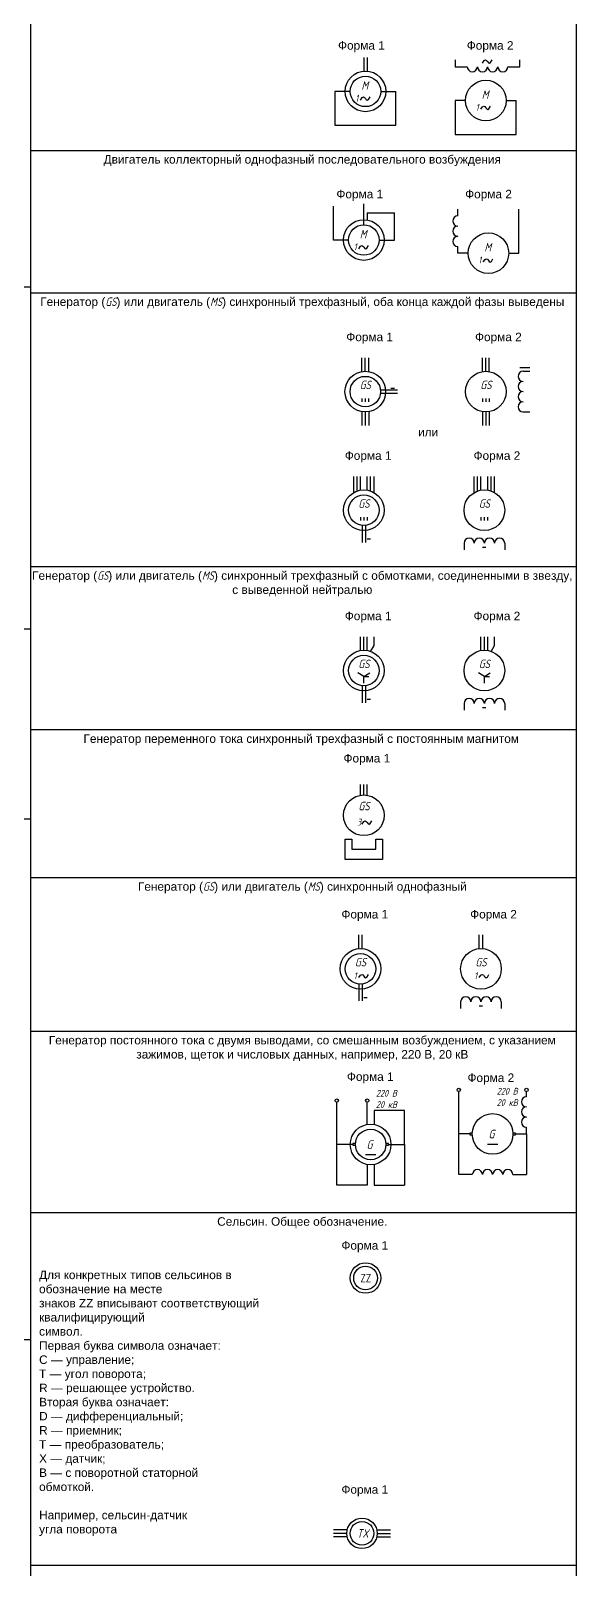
# Model space of a CAD drawing. Header units: millimetres. Extents: x 1912 to 3443, y 575 to 2353.
# Drawn here: x 2462.7 to 2623.7, y 1326.6 to 1780.4 of the extents above; entities that cross this region are included whole.
import ezdxf

# ---------------------------------------------------------------- set-up
doc = ezdxf.new("R2010")
doc.units = ezdxf.units.MM
doc.styles.get("Standard").update_dxf_attribs({"font": 'arial.ttf'})

msp = doc.modelspace()

# ---------------------------------------------------------------- linework, layer by layer
for p, q in [((2560.97, 1772.56), (2560.97, 1768.54)), ((2561.97, 1772.56), (2561.97, 1768.54)), ((2588, 1771.85), (2588, 1769.85)), ((2607, 1769.85), (2607, 1771.85)), ((2588, 1769.85), (2591.5, 1769.85)), ((2603.5, 1769.85), (2607, 1769.85)), ((2556.97, 1762.56), (2552.47, 1762.56)), ((2552.47, 1762.56), (2552.47, 1752.56)), ((2565.97, 1762.56), (2570.47, 1762.56)), ((2570.47, 1752.56), (2570.47, 1762.56)), ((2591, 1759.85), (2588, 1759.85)), ((2588, 1759.85), (2588, 1749.85)), ((2603, 1759.85), (2606, 1759.85)), ((2606, 1749.85), (2606, 1759.85)), ((2552.47, 1752.56), (2570.47, 1752.56)), ((2588, 1749.85), (2606, 1749.85)), ((2462.69, 1745.16), (2623.69, 1745.16)), ((2561, 1723.21), (2561, 1729.36)), ((2552, 1718.71), (2552, 1728.71)), ((2562, 1726.7), (2562, 1724.62)), ((2562, 1726.7), (2570, 1726.7)), ((2570, 1718.71), (2570, 1726.7)), ((2588.76, 1725.82), (2588.76, 1727.82)), ((2606.76, 1714.82), (2606.76, 1727.82)), ((2556.5, 1718.71), (2552, 1718.71)), ((2565.5, 1718.71), (2570, 1718.71)), ((2588.76, 1714.82), (2588.76, 1716.82)), ((2591.76, 1714.82), (2588.76, 1714.82)), ((2603.76, 1714.82), (2606.76, 1714.82)), ((2301.69, 1704.89), (2462.69, 1704.89)), ((2462.69, 1703.16), (2623.69, 1703.16)), ((2560.43, 1679.92), (2560.43, 1684)), ((2561.43, 1680), (2561.43, 1684)), ((2562.43, 1679.92), (2562.43, 1684)), ((2596, 1679.92), (2596, 1684)), ((2597, 1680), (2597, 1684)), ((2598, 1679.92), (2598, 1684)), ((2610, 1681), (2607, 1681)), ((2608, 1680), (2610, 1680)), ((2569, 1675), (2570, 1675)), ((2560.5, 1671), (2560.5, 1672)), ((2561.5, 1671), (2561.5, 1672)), ((2562.5, 1671), (2562.5, 1672)), ((2565.9, 1674.5), (2570.9, 1674.5)), ((2565.9, 1673.5), (2570.9, 1673.5)), ((2596.07, 1671), (2596.07, 1672)), ((2597.07, 1671), (2597.07, 1672)), ((2598.07, 1671), (2598.07, 1672)), ((2560.43, 1668.08), (2560.43, 1664)), ((2561.43, 1668), (2561.43, 1664)), ((2562.43, 1668.08), (2562.43, 1664)), ((2596, 1668.08), (2596, 1664)), ((2597, 1668), (2597, 1664)), ((2598, 1668.08), (2598, 1664)), ((2608, 1668), (2610, 1668)), ((2558, 1644.2), (2558, 1649)), ((2559, 1644.66), (2559, 1649)), ((2560, 1644.92), (2560, 1649)), ((2562, 1644.92), (2562, 1649)), ((2563, 1644.66), (2563, 1649)), ((2564, 1644.2), (2564, 1649)), ((2593.57, 1644.2), (2593.57, 1649)), ((2594.57, 1644.66), (2594.57, 1649)), ((2595.57, 1644.92), (2595.57, 1649)), ((2597.57, 1644.92), (2597.57, 1649)), ((2597.57, 1644.92), (2597.57, 1649)), ((2598.57, 1644.66), (2598.57, 1649)), ((2599.57, 1644.2), (2599.57, 1649)), ((2560.07, 1636), (2560.07, 1637)), ((2560.5, 1634.53), (2560.5, 1629.53)), ((2561.07, 1636), (2561.07, 1637)), ((2561.5, 1634.53), (2561.5, 1629.53)), ((2562.07, 1636), (2562.07, 1637)), ((2595.64, 1636), (2595.64, 1637)), ((2596.64, 1636), (2596.64, 1637)), ((2597.64, 1636), (2597.64, 1637)), ((2563, 1630.43), (2562, 1630.43)), ((2590.57, 1629.3), (2590.57, 1627.3)), ((2597, 1628), (2596, 1628)), ((2602.57, 1629.3), (2602.57, 1627.3)), ((2462.69, 1622.39), (2623.69, 1622.39)), ((2301.69, 1604), (2462.69, 1604)), ((2560, 1597.62), (2560, 1601.7)), ((2561, 1597.7), (2561, 1601.7)), ((2562, 1597.62), (2562, 1601.7)), ((2563, 1597.36), (2564, 1599.09)), ((2564, 1599.09), (2564, 1601.7)), ((2595.57, 1597.62), (2595.57, 1601.7)), ((2596.57, 1597.7), (2596.57, 1601.7)), ((2597.57, 1597.62), (2597.57, 1601.7)), ((2598.57, 1597.36), (2599.57, 1599.09)), ((2599.57, 1599.09), (2599.57, 1601.7)), ((2561, 1590), (2559.27, 1591)), ((2561, 1590), (2562.73, 1591)), ((2561, 1588), (2561, 1590)), ((2561, 1590), (2562.5, 1590)), ((2596.57, 1590), (2594.84, 1591)), ((2596.57, 1590), (2598.3, 1591)), ((2596.57, 1588), (2596.57, 1590)), ((2596.57, 1590), (2598.07, 1590)), ((2560.5, 1587.23), (2560.5, 1582.23)), ((2561.5, 1587.23), (2561.5, 1582.23)), ((2563, 1583.13), (2562, 1583.13)), ((2590.57, 1582), (2590.57, 1580)), ((2597, 1580.7), (2596, 1580.7)), ((2602.57, 1582), (2602.57, 1580)), ((2462.69, 1574.28), (2623.69, 1574.28)), ((2560, 1554.92), (2560, 1558.08)), ((2561, 1555), (2561, 1558.08)), ((2562, 1554.92), (2562, 1558.08)), ((2301.69, 1548), (2462.69, 1548)), ((2555.5, 1536), (2555.5, 1542)), ((2555.5, 1542), (2557.5, 1542)), ((2557.5, 1542), (2557.5, 1539)), ((2557.5, 1539), (2564.5, 1539)), ((2564.5, 1539), (2564.5, 1542)), ((2564.5, 1542), (2566.5, 1542)), ((2566.5, 1542), (2566.5, 1536)), ((2566.5, 1536), (2555.5, 1536)), ((2462.69, 1530.67), (2623.69, 1530.67)), ((2559.5, 1509.68), (2559.5, 1513.7)), ((2560.5, 1509.68), (2560.5, 1513.7)), ((2595.07, 1509.68), (2595.07, 1513.7)), ((2596.07, 1509.68), (2596.07, 1513.7)), ((2559.5, 1499.23), (2559.5, 1494.23)), ((2560.5, 1499.23), (2560.5, 1494.23)), ((2562, 1495.13), (2561, 1495.13)), ((2589.57, 1494), (2589.57, 1492)), ((2601.57, 1494), (2601.57, 1492)), ((2596, 1492.7), (2595, 1492.7)), ((2462.69, 1485.33), (2623.69, 1485.33)), ((2589, 1455), (2589, 1467.5)), ((2609, 1466), (2609, 1467.5)), ((2553, 1451.91), (2553, 1464.35)), ((2562, 1457.82), (2562, 1464.35)), ((2573, 1461.93), (2564, 1461.93)), ((2564, 1461.93), (2564, 1457.82)), ((2573, 1451.91), (2573, 1461.93)), ((2609, 1455), (2609, 1457)), ((2592.25, 1455), (2589, 1455)), ((2589, 1443), (2589, 1455)), ((2593, 1455.25), (2592.25, 1455.25)), ((2592.25, 1455.25), (2592.25, 1455)), ((2592.25, 1455), (2592.25, 1454.75)), ((2592.25, 1454.75), (2593, 1454.75)), ((2593, 1455), (2593, 1455.25)), ((2593, 1454.75), (2593, 1455)), ((2605, 1455.25), (2605, 1455)), ((2605.75, 1455.25), (2605, 1455.25)), ((2605, 1455), (2605, 1454.75)), ((2605, 1454.75), (2605.75, 1454.75)), ((2605.75, 1455), (2605.75, 1455.25)), ((2605.75, 1455), (2609, 1455)), ((2605.75, 1454.75), (2605.75, 1455)), ((2609, 1455), (2609, 1443)), ((2553, 1439.85), (2553, 1451.91)), ((2557.75, 1451.91), (2553, 1451.91)), ((2558.5, 1452.16), (2557.75, 1452.16)), ((2557.75, 1452.16), (2557.75, 1451.91)), ((2557.75, 1451.91), (2557.75, 1451.66)), ((2557.75, 1451.66), (2558.5, 1451.66)), ((2558.5, 1451.91), (2558.5, 1452.16)), ((2558.5, 1451.66), (2558.5, 1451.91)), ((2561.5, 1448.91), (2564.5, 1448.91)), ((2567.5, 1452.16), (2567.5, 1451.91)), ((2568.25, 1452.16), (2567.5, 1452.16)), ((2567.5, 1451.91), (2567.5, 1451.66)), ((2567.5, 1451.66), (2568.25, 1451.66)), ((2568.25, 1451.91), (2568.25, 1452.16)), ((2568.25, 1451.66), (2568.25, 1451.91)), ((2568.25, 1451.91), (2573, 1451.91)), ((2573, 1451.91), (2573, 1439.85)), ((2597.5, 1452), (2600.5, 1452)), ((2562, 1445.99), (2562.01, 1439.85)), ((2564, 1445.99), (2564, 1439.85)), ((2562.01, 1439.85), (2553, 1439.85)), ((2564, 1439.85), (2573, 1439.85)), ((2593, 1443), (2589, 1443)), ((2605, 1443), (2609, 1443)), ((2462.69, 1431.83), (2623.69, 1431.83)), ((2301.69, 1394.39), (2462.69, 1394.39)), ((2556.07, 1338.18), (2552.07, 1338.18)), ((2555.95, 1337.18), (2552.07, 1337.18)), ((2556.07, 1336.18), (2552.07, 1336.18)), ((2564.84, 1338.18), (2568.84, 1338.18)), ((2564.84, 1336.18), (2568.84, 1336.18)), ((2564.95, 1337.18), (2568.84, 1337.18)), ((2462.69, 1327.83), (2623.69, 1327.83))]:
    msp.add_line(p, q)
msp.add_lwpolyline([(2462.69, 2079), (2623.69, 2079.28), (2623.69, 574.93), (2462.69, 575)], close=True)
for centre, radius in [((2561.47, 1762.56), 6), ((2597, 1759.85), 6), ((2561, 1718.71), 6), ((2597.76, 1714.82), 6), ((2561.43, 1674), 6), ((2597, 1674), 6), ((2561.43, 1674), 4.5), ((2561, 1639), 6), ((2561, 1639), 4.5), ((2596.57, 1639), 6), ((2561, 1591.7), 6), ((2596.57, 1591.7), 6), ((2561, 1591.7), 4.5), ((2561, 1549), 6), ((2560, 1503.7), 6), ((2560, 1503.7), 4.5), ((2595.57, 1503.7), 6), ((2595.57, 1503.7), 6), ((2589, 1468), 0.5), ((2609, 1468), 0.5), ((2553, 1464.85), 0.5), ((2562, 1464.85), 0.5), ((2563, 1451.91), 6), ((2599, 1455), 6), ((2563, 1451.91), 4.5), ((2563, 1451.91), 4.5), ((2561.5, 1412.5), 4.5), ((2561.5, 1412.5), 3.5), ((2560.45, 1337.18), 4.5), ((2560.45, 1337.18), 3.5)]:
    msp.add_circle(centre, radius)
at = {"ltscale": 0.3}
for centre in [(2561.47, 1762.56), (2561, 1718.71)]:
    msp.add_circle(centre, 4.5, dxfattribs=at)
for centre, start, end in [((2593, 1769.85), 180, 0), ((2596, 1769.85), 180, 0), ((2599, 1769.85), 180, 0), ((2602, 1769.85), 180, 0), ((2588.76, 1724.32), 90, 270), ((2588.76, 1721.32), 90, 270), ((2588.76, 1718.32), 90, 270), ((2608, 1678.5), 90, 270), ((2608, 1675.5), 90, 270), ((2608, 1672.5), 90, 270), ((2608, 1669.5), 90, 270), ((2592.07, 1629.3), 0, 180), ((2595.07, 1629.3), 0, 180), ((2598.07, 1629.3), 0, 180), ((2601.07, 1629.3), 0, 180), ((2592.07, 1582), 0, 180), ((2595.07, 1582), 0, 180), ((2598.07, 1582), 0, 180), ((2601.07, 1582), 0, 180), ((2591.07, 1494), 0, 180), ((2594.07, 1494), 0, 180), ((2597.07, 1494), 0, 180), ((2600.07, 1494), 0, 180), ((2609, 1464.5), 90, 270), ((2609, 1461.5), 90, 270), ((2609, 1458.5), 90, 270), ((2594.5, 1443), 0, 180), ((2597.5, 1443), 0, 180), ((2600.5, 1443), 0, 180), ((2603.5, 1443), 0, 180)]:
    msp.add_arc(centre, 1.5, start, end)
for points in [[(2596, 1770.89), (2597.5, 1773.81), (2597.5, 1768.86), (2598.85, 1771.84)], [(2559.97, 1759.97), (2561.47, 1762.9), (2561.47, 1757.95), (2562.82, 1760.93)], [(2595.5, 1757.27), (2597, 1760.19), (2597, 1755.24), (2598.35, 1758.22)], [(2559.5, 1716.12), (2561, 1719.05), (2561, 1714.1), (2562.35, 1717.08)], [(2596.26, 1712.24), (2597.76, 1715.16), (2597.76, 1710.21), (2599.1, 1713.19)], [(2560.49, 1546.42), (2561.99, 1549.34), (2561.99, 1544.4), (2563.33, 1547.37)], [(2559.49, 1501.12), (2560.99, 1504.04), (2560.99, 1499.1), (2562.33, 1502.08)], [(2595.06, 1501.12), (2596.56, 1504.04), (2596.56, 1499.1), (2597.9, 1502.08)]]:
    msp.add_open_spline(points, degree=3)

# ---------------------------------------------------------------- texts
at = {"attachment_point": 1}
for s, width, heights, insert, char_height in [('Форма 1', 15.835, [-3.21], (2553.38, 1777.37), 2.5), ('Форма 2', 15.835, [-3.21], (2591.38, 1777.37), 2.5), ('Форма 1', 15.835, [-3.21], (2552.9, 1733.52), 2.5), ('Форма 2', 15.835, [-3.21], (2590.9, 1733.52), 2.5), ('Форма 1', 15.835, [-3.21], (2555.81, 1691.37), 2.5), ('Форма 2', 15.835, [-3.21], (2593.81, 1691.37), 2.5), ('или', 6.651, [-2.51], (2577, 1663.29), 2.5), ('Форма 1', 15.835, [-3.21], (2555.38, 1656.37), 2.5), ('Форма 2', 15.835, [-3.21], (2593.38, 1656.37), 2.5), ('Форма 1', 15.835, [-3.21], (2555.38, 1609.07), 2.5), ('Форма 2', 15.835, [-3.21], (2593.38, 1609.07), 2.5), ('Форма 1', 15.835, [-3.21], (2555, 1567.09), 2.5), ('Форма 1', 15.835, [-3.21], (2554.38, 1521.07), 2.5), ('Форма 2', 15.835, [-3.21], (2592.38, 1521.07), 2.5), ('Форма 1', 15.835, [-3.21], (2556, 1473.16), 2.5), ('Форма 2', 15.835, [-3.21], (2591.59, 1472.84), 2.5), ('{\\fGOST type A|b0|i1|c204|p2;220 В\\P20 кВ}', 8.4419, [-5.34], (2564.56, 1468.01), 2), ('{\\fGOST type A|b0|i1|c204|p2;220 В\\P20 кВ}', 8.4419, [-5.34], (2600.2, 1468.61), 2), ('Форма 1', 15.835, [-3.21], (2554.38, 1423.37), 2.5), ('Для конкретных типов сельсинов в обозначение на месте\\Pзнаков ZZ вписывают соответствующий квалифицирующий\\Pсимвол.\\PПервая буква символа означает:\\PС — управление;\\PТ — угол поворота;\\PR — решающее устройство.\\PВторая буква означает:\\PD — дифференциальный;\\PR — приемник;\\PТ — преобразователь;\\PX — датчик;\\PВ — с поворотной статорной\\Pобмоткой.\\P\\PНапример, сельсин-датчик\\Pугла поворота', 65.731, [-78.58], (2465.15, 1414.68), 2.5), ('Форма 1', 15.835, [-3.21], (2554.38, 1351.37), 2.5)]:
    msp.add_mtext_dynamic_manual_height_columns(s, width=width, gutter_width=12.5, heights=heights, dxfattribs=dict(at, insert=insert, char_height=char_height))
for s, insert, char_height, width in [('{\\fGOST type A|b0|i1|c0|p2;M}', (2560.28, 1765.56), 2.5, 2.428), ('{\\fGOST type A|b0|i1|c204|p2;1}', (2558.47, 1761.56), 2, 1.1808), ('{\\fGOST type A|b0|i1|c0|p2;M}', (2595.8, 1762.85), 2.5, 2.428), ('{\\fGOST type A|b0|i1|c204|p2;1}', (2594, 1758.85), 2, 1.1808), ('{\\fGOST type A|b0|i1|c0|p2;M}', (2559.8, 1721.71), 2.5, 2.428), ('{\\fGOST type A|b0|i1|c204|p2;1}', (2558, 1717.71), 2, 1.1808), ('{\\fGOST type A|b0|i1|c0|p2;M}', (2596.56, 1717.82), 2.5, 2.428), ('{\\fGOST type A|b0|i1|c204|p2;1}', (2594.76, 1713.82), 2, 1.1808), ('{\\fGOST type A|b0|i1|c0|p2;GS}', (2559.79, 1677.23), 2.5, 2.428), ('{\\fGOST type A|b0|i1|c0|p2;GS}', (2595.36, 1677.23), 2.5, 2.428), ('{\\fGOST type A|b0|i1|c0|p2;GS}', (2559.36, 1642.23), 2.5, 2.428), ('{\\fGOST type A|b0|i1|c0|p2;GS}', (2594.93, 1642.23), 2.5, 2.428), ('{\\fGOST type A|b0|i1|c0|p2;GS}', (2559.36, 1594.93), 2.5, 2.428), ('{\\fGOST type A|b0|i1|c0|p2;GS}', (2594.93, 1594.93), 2.5, 2.428), ('{\\fGOST type A|b0|i1|c0|p2;GS}', (2559.4, 1552.98), 2.5, 2.428), ('{\\fGOST type A|b0|i1|c204|p2;3}', (2558.99, 1548), 2, 1.1808), ('{\\fGOST type A|b0|i1|c0|p2;GS}', (2558.36, 1506.93), 2.5, 2.428), ('{\\fGOST type A|b0|i1|c0|p2;GS}', (2593.93, 1506.93), 2.5, 2.428), ('{\\fGOST type A|b0|i1|c204|p2;1}', (2557.99, 1502.7), 2, 1.1808), ('{\\fGOST type A|b0|i1|c204|p2;1}', (2593.56, 1502.7), 2, 1.1808), ('{\\fGOST type A|b0|i1|c0|p2;G}', (2561.8, 1453.14), 2.5, 2.428), ('{\\fGOST type A|b0|i1|c0|p2;G}', (2597.8, 1456.23), 2.5, 2.428), ('{\\fGOST type A|b0|i0|c0|p2;ZZ}', (2559.99, 1413.73), 2.5, 2.428), ('{\\fGOST type A|b0|i1|c0|p2;TX}', (2558.95, 1338.41), 2.5, 2.428)]:
    msp.add_mtext(s, dxfattribs=dict(at, insert=insert, char_height=char_height, width=width))
at = {"color": 242, "true_color": 0xcd2027, "char_height": 2.5, "attachment_point": 1}
for s, heights, insert in [('\\pxqc;Двигатель коллекторный однофазный последовательного возбуждения', [-3.29], (2462.83, 1743.76)), ('\\pxqc;Генератор ({\\fGOST type A|b0|i1|c204|p2;GS}) или двигатель ({\\fGOST type A|b0|i1|c204|p2;MS}) синхронный трехфазный, оба конца каждой фазы выведены', [-3.29], (2462.83, 1701.76)), ('\\pxqc;Генератор ({\\fGOST type A|b0|i1|c204|p2;GS}) или двигатель ({\\fGOST type A|b0|i1|c204|p2;MS}) синхронный трехфазный с обмотками, соединенными в звезду, с выведенной нейтралью', [-7.46], (2462.83, 1620.98)), ('\\pxqc;Генератор переменного тока синхронный трехфазный с постоянным магнитом', [-3.19], (2462.51, 1572.87)), ('\\pxqc;Генератор ({\\fGOST type A|b0|i1|c204|p2;GS}) или двигатель ({\\fGOST type A|b0|i1|c204|p2;MS}) синхронный однофазный', [-3.28], (2462.83, 1529.26)), ('\\pxqc;Генератор постоянного тока с двумя выводами, со смешанным возбуждением, с указанием зажимов, щеток и числовых данных, например, 220 В, 20 кВ', [-7.43], (2462.83, 1483.93)), ('\\pxqc;{\\C1;Сельсин. Общее обозначение.}', [-3.07], (2462.83, 1430.43))]:
    msp.add_mtext_dynamic_manual_height_columns(s, width=160, gutter_width=12.5, heights=heights, dxfattribs=dict(at, insert=insert))

doc.saveas('drawing.dxf')
